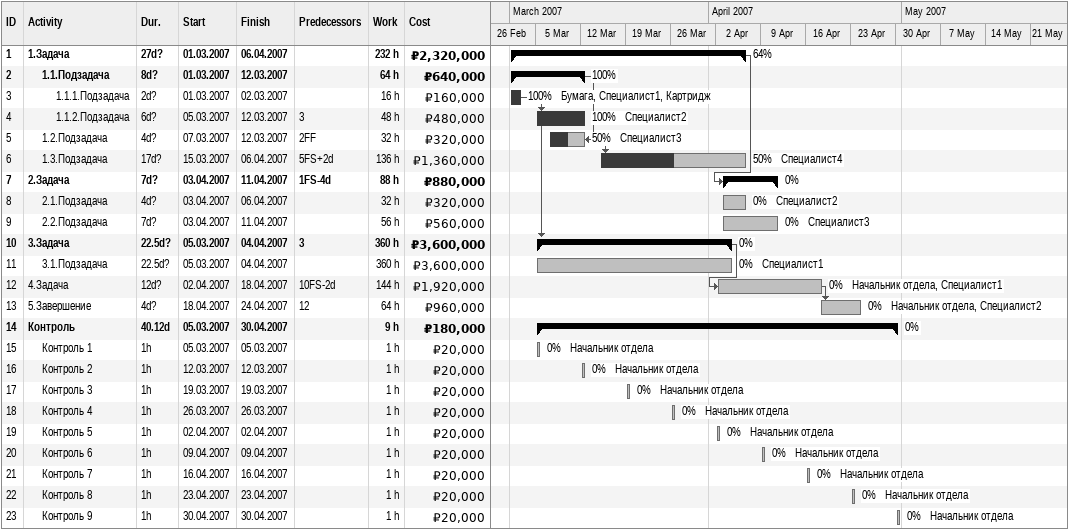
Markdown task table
| ID | Level | Task | Duration | Start | Finish | Predecessors | Resources | % complete | Work (h) | Cost (₽) |
|---|---|---|---|---|---|---|---|---|---|---|
| 1 | 1 | **1.Задача** | 27d? | 2007-03-01 | 2007-04-06 |  |  | 64 | 232 | 2320000 |
| 2 | 2 | **1.1.Подзадача** | 8d? | 2007-03-01 | 2007-03-12 |  |  | 100 | 64 | 640000 |
| 3 | 3 | 1.1.1.Подзадача | 2d? | 2007-03-01 | 2007-03-02 |  | Бумага, Специалист1, Картридж | 100 | 16 | 160000 |
| 4 | 3 | 1.1.2.Подзадача | 6d? | 2007-03-05 | 2007-03-12 | 3 | Специалист2 | 100 | 48 | 480000 |
| 5 | 2 | 1.2.Подзадача | 4d? | 2007-03-07 | 2007-03-12 | 2FF | Специалист3 | 50 | 32 | 320000 |
| 6 | 2 | 1.3.Подзадача | 17d? | 2007-03-15 | 2007-04-06 | 5FS+2d | Специалист4 | 50 | 136 | 1360000 |
| 7 | 1 | **2.Задача** | 7d? | 2007-04-03 | 2007-04-11 | 1FS-4d |  | 0 | 88 | 880000 |
| 8 | 2 | 2.1.Подзадача | 4d? | 2007-04-03 | 2007-04-06 |  | Специалист2 | 0 | 32 | 320000 |
| 9 | 2 | 2.2.Подзадача | 7d? | 2007-04-03 | 2007-04-11 |  | Специалист3 | 0 | 56 | 560000 |
| 10 | 1 | **3.Задача** | 22.5d? | 2007-03-05 | 2007-04-04 | 3 |  | 0 | 360 | 3600000 |
| 11 | 2 | 3.1.Подзадача | 22.5d? | 2007-03-05 | 2007-04-04 |  | Специалист1 | 0 | 360 | 3600000 |
| 12 | 1 | 4.Задача | 12d? | 2007-04-02 | 2007-04-18 | 10FS-2d | Начальник отдела, Специалист1 | 0 | 144 | 1920000 |
| 13 | 1 | 5.Завершение | 4d? | 2007-04-18 | 2007-04-24 | 12 | Начальник отдела, Специалист2 | 0 | 64 | 960000 |
| 14 | 1 | **Контроль** | 40.12d | 2007-03-05 | 2007-04-30 |  |  | 0 | 9 | 180000 |
| 15 | 2 | Контроль 1 | 1h | 2007-03-05 | 2007-03-05 |  | Начальник отдела | 0 | 1 | 20000 |
| 16 | 2 | Контроль 2 | 1h | 2007-03-12 | 2007-03-12 |  | Начальник отдела | 0 | 1 | 20000 |
| 17 | 2 | Контроль 3 | 1h | 2007-03-19 | 2007-03-19 |  | Начальник отдела | 0 | 1 | 20000 |
| 18 | 2 | Контроль 4 | 1h | 2007-03-26 | 2007-03-26 |  | Начальник отдела | 0 | 1 | 20000 |
| 19 | 2 | Контроль 5 | 1h | 2007-04-02 | 2007-04-02 |  | Начальник отдела | 0 | 1 | 20000 |
| 20 | 2 | Контроль 6 | 1h | 2007-04-09 | 2007-04-09 |  | Начальник отдела | 0 | 1 | 20000 |
| 21 | 2 | Контроль 7 | 1h | 2007-04-16 | 2007-04-16 |  | Начальник отдела | 0 | 1 | 20000 |
| 22 | 2 | Контроль 8 | 1h | 2007-04-23 | 2007-04-23 |  | Начальник отдела | 0 | 1 | 20000 |
| 23 | 2 | Контроль 9 | 1h | 2007-04-30 | 2007-04-30 |  | Начальник отдела | 0 | 1 | 20000 |
